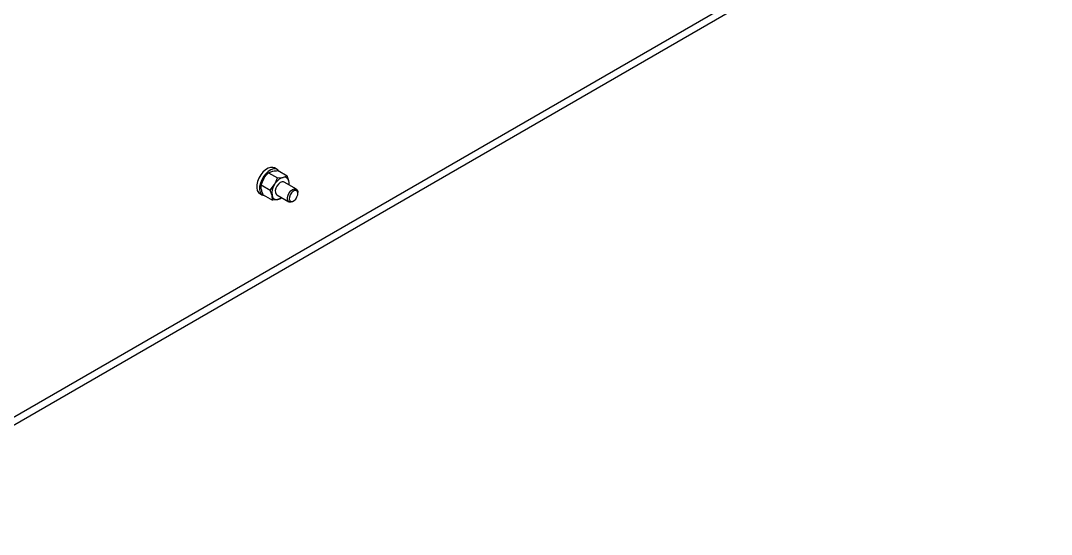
# Model space of a CAD drawing. Header units: metres. Extents: x 0 to 21025, y 0 to 14850.
# Drawn here: x 14417.8 to 14838.1, y 5932.8 to 6142.2 of the extents above; entities that cross this region are included whole.
import ezdxf

# ---------------------------------------------------------------- set-up
doc = ezdxf.new("R2010")
doc.units = ezdxf.units.M
doc.header["$LTSCALE"] = 25
doc.layers.add('SL4', color=4, linetype='Continuous')

msp = doc.modelspace()

# ---------------------------------------------------------------- linework, layer by layer
at = {"layer": 'SL4'}
for p, q in [((14203.255, 5858.379), (14838.051, 6224.839)), ((14203.255, 5855.157), (14838.051, 6221.617)), ((14522.404, 6081.453), (14521.273, 6082.106)), ((14515.823, 6075.23), (14517.009, 6077.876)), ((14518.826, 6080.158), (14520.459, 6080.762)), ((14518.826, 6080.158), (14522.508, 6078.032)), ((14522.508, 6078.032), (14524.772, 6078.272)), ((14522.723, 6081.001), (14526.405, 6078.876)), ((14515.823, 6075.23), (14519.505, 6073.105)), ((14519.505, 6073.105), (14521.322, 6075.386)), ((14530.192, 6073.493), (14525.218, 6076.364)), ((14515.273, 6071.713), (14516.405, 6071.06)), ((14516.718, 6071.147), (14520.399, 6069.021)), ((14522.218, 6071.168), (14527.192, 6068.296)), ((14524.296, 6069.865), (14522.663, 6069.261)), ((14530.814, 6071.711), (14530.814, 6072.119)), ((14528.693, 6068.445), (14529.046, 6068.649))]:
    msp.add_line(p, q, dxfattribs=at)
at = {"layer": 'SL4', "flags": 128}
for points in [[(14521.273, 6082.106), (14520.655, 6082.339), (14519.707, 6082.348), (14518.668, 6082.016), (14517.606, 6081.362), (14516.585, 6080.429), (14515.67, 6079.275), (14514.918, 6077.972), (14514.378, 6076.602), (14514.082, 6075.252), (14514.05, 6074.006), (14514.282, 6072.942), (14514.766, 6072.128), (14515.273, 6071.713)], [(14523.114, 6080.776), (14522.584, 6081.335), (14521.786, 6081.686), (14520.838, 6081.695), (14519.8, 6081.363), (14518.737, 6080.709), (14517.716, 6079.776), (14516.801, 6078.622), (14516.05, 6077.319), (14515.509, 6075.949), (14515.213, 6074.599), (14515.181, 6073.353), (14515.414, 6072.289), (14515.897, 6071.474), (14516.602, 6070.96), (14517.345, 6070.784)], [(14525.218, 6076.364), (14525.005, 6076.457), (14524.35, 6076.47), (14523.62, 6076.157), (14522.901, 6075.555), (14522.28, 6074.738), (14521.833, 6073.804), (14521.614, 6072.865), (14521.648, 6072.035), (14521.932, 6071.414), (14522.218, 6071.168)], [(14528.693, 6068.445), (14527.981, 6068.176), (14527.34, 6068.226), (14526.863, 6068.598), (14526.606, 6069.247), (14526.601, 6070.095), (14526.847, 6071.039), (14527.317, 6071.966), (14527.952, 6072.763), (14528.677, 6073.335), (14529.403, 6073.613), (14530.044, 6073.563), (14530.522, 6073.191), (14530.522, 6073.191)], [(14530.522, 6073.191), (14530.779, 6072.542), (14530.814, 6072.119)], [(14530.57, 6072.604), (14530.112, 6072.934), (14529.491, 6072.923), (14528.802, 6072.572), (14528.151, 6071.934), (14527.636, 6071.107), (14527.335, 6070.217), (14527.295, 6069.399), (14527.521, 6068.777), (14527.98, 6068.447), (14528.601, 6068.458), (14529.289, 6068.809), (14529.941, 6069.447), (14530.456, 6070.274), (14530.757, 6071.164), (14530.797, 6071.982), (14530.57, 6072.604)]]:
    msp.add_lwpolyline(points, dxfattribs=at)
at = {"layer": 'SL4'}
for centre, radius, start, end in [((14526.628, 6072.548), 6.017, 107.96807, 151.85657), ((14525.261, 6076.413), 1.922, 7.13047, 104.73249), ((14526.748, 6071.741), 6.537, 146.10164, 187.55936), ((14522.798, 6075.777), 4.456, 352.68169, 11.31712), ((14522.175, 6071.119), 1.922, 187.13047, 284.73249), ((14521.638, 6073.361), 4.226, 284.04764, 307.62833)]:
    msp.add_arc(centre, radius, start, end, dxfattribs=at)
for points, knots in [([(14517.009, 6077.876), (14517.045, 6077.934), (14517.556, 6078.764), (14518.214, 6079.486), (14518.826, 6080.158)], [0, 0, 0, 0, 0.0702006, 1, 1, 1, 1]), ([(14520.459, 6080.762), (14520.505, 6080.772), (14521.168, 6080.912), (14521.973, 6080.958), (14522.723, 6081.001)], [0, 0, 0, 0, 0.0702006, 1, 1, 1, 1]), ([(14521.322, 6075.386), (14521.358, 6075.445), (14521.86, 6076.279), (14522.196, 6077.188), (14522.508, 6078.032)], [0, 0, 0, 0, 0.0702006, 1, 1, 1, 1]), ([(14524.772, 6078.272), (14524.818, 6078.282), (14525.471, 6078.427), (14525.955, 6078.66), (14526.405, 6078.876)], [0, 0, 0, 0, 0.07020058, 1, 1, 1, 1]), ([(14527.167, 6076.652), (14527.122, 6076.84), (14526.953, 6077.541), (14526.636, 6078.312), (14526.405, 6078.876)], [0, 0, 0, 0, 0.2686336, 1, 1, 1, 1]), ([(14515.955, 6073.371), (14515.919, 6073.554), (14515.785, 6074.235), (14515.807, 6074.81), (14515.823, 6075.23)], [0, 0, 0, 0, 0.26863361, 1, 1, 1, 1]), ([(14516.718, 6071.147), (14516.632, 6071.345), (14516.301, 6072.118), (14516.102, 6072.837), (14515.955, 6073.371)], [0, 0, 0, 0, 0.2575513, 1, 1, 1, 1]), ([(14527.316, 6075.153), (14527.317, 6075.179), (14527.341, 6075.625), (14527.252, 6076.154), (14527.167, 6076.652)], [0, 0, 0, 0, 0.0580741, 1, 1, 1, 1]), ([(14520.268, 6070.881), (14520.223, 6071.069), (14520.054, 6071.77), (14519.737, 6072.541), (14519.505, 6073.105)], [0, 0, 0, 0, 0.2686336, 1, 1, 1, 1]), ([(14520.399, 6069.021), (14520.409, 6069.165), (14520.449, 6069.724), (14520.345, 6070.388), (14520.268, 6070.881)], [0, 0, 0, 0, 0.2575513, 1, 1, 1, 1]), ([(14522.663, 6069.261), (14522.617, 6069.251), (14521.955, 6069.111), (14521.149, 6069.064), (14520.399, 6069.021)], [0, 0, 0, 0, 0.07020058, 1, 1, 1, 1])]:
    msp.add_open_spline(points, degree=3, knots=knots, dxfattribs=at)

doc.saveas('drawing.dxf')
